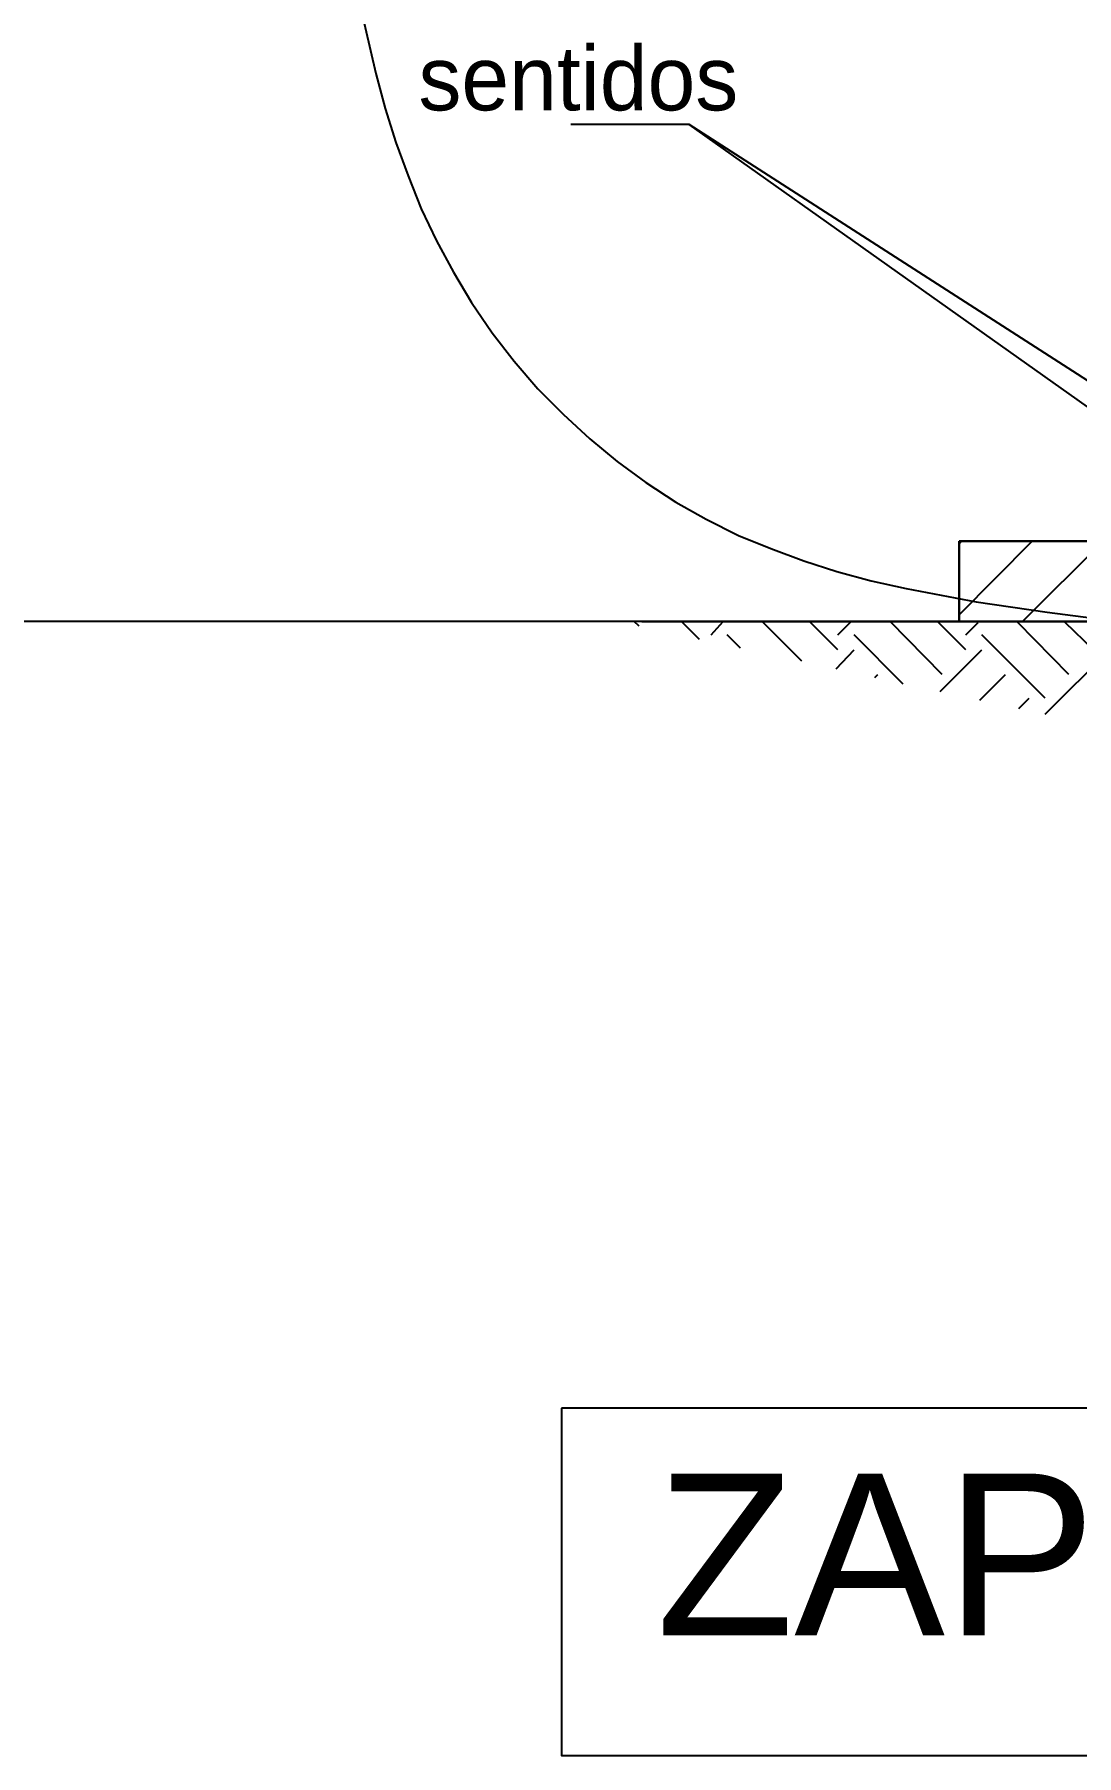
# Model space of a CAD drawing. Header units: metres. Extents: x 2.9 to 42.8, y 1.7 to 28.7.
# Drawn here: x 17.188 to 19.129, y 14.402 to 17.609 of the extents above; entities that cross this region are included whole.
import ezdxf

# ---------------------------------------------------------------- set-up
doc = ezdxf.new("R2010")
doc.units = ezdxf.units.M
for name, color, linetype in [('CIAN', 4, 'Continuous'), ('NEGRO', 7, 'Continuous'), ('TEXTO', 7, 'Continuous')]:
    doc.layers.add(name, color=color, linetype=linetype)
doc.layers.add('RGB_118_118_118', color=7, linetype='Continuous', true_color=0x767676)
doc.styles.add('ArialMT', font='arial.ttf')

msp = doc.modelspace()

# ---------------------------------------------------------------- linework, layer by layer
at = {"layer": 'CIAN', "lineweight": -3}
for points in [[(18.9107, 16.6652), (18.9107, 16.5153), (22.1192, 16.5153), (22.1192, 16.6652)], [(18.1698, 15.0495), (18.1698, 14.4022), (22.6854, 14.4022), (22.6854, 15.0495)]]:
    msp.add_lwpolyline(points, close=True, dxfattribs=at)
for points in [[(18.9107, 16.5153), (18.9107, 16.6652)], [(18.3198, 16.5153), (24.0242, 16.5153)], [(18.3198, 16.5153), (23.4544, 16.5153)]]:
    msp.add_lwpolyline(points, dxfattribs=at)
at = {"layer": 'NEGRO', "lineweight": -3}
for points in [[(17.7941, 17.6653), (17.8241, 17.5366), (17.8417, 17.4713), (17.8611, 17.4078), (17.8841, 17.3461), (17.9088, 17.2843), (17.937, 17.2244), (17.9687, 17.1662), (18.0023, 17.1097), (18.0411, 17.0533), (18.0816, 17.0004), (18.1257, 16.9492), (18.1733, 16.9016), (18.2227, 16.8557), (18.2739, 16.8134), (18.3268, 16.7746), (18.3832, 16.7375), (18.4397, 16.7058), (18.4997, 16.6758), (18.5596, 16.6511), (18.6214, 16.6282), (18.6831, 16.6088), (18.7466, 16.5911), (18.8119, 16.577), (18.9424, 16.5523), (19.0747, 16.5329), (19.2087, 16.5153)], [(19.214, 16.8698), (18.4079, 17.4413), (18.1875, 17.4413)], [(19.3763, 16.8187), (18.4079, 17.4413), (18.1875, 17.4413)], [(18.9107, 16.6599), (18.9142, 16.6652)], [(18.9107, 16.5276), (19.0465, 16.6652)], [(18.9107, 16.6652), (19.2087, 16.6652)], [(19.0288, 16.5153), (19.1788, 16.6652)], [(18.3145, 16.5065), (18.3056, 16.5153)], [(18.4273, 16.4818), (18.3938, 16.5153)], [(18.4485, 16.4906), (18.4714, 16.5153)], [(18.5032, 16.4659), (18.4785, 16.4906)], [(18.6178, 16.4412), (18.5438, 16.5153)], [(18.6849, 16.4624), (18.632, 16.5153)], [(18.6849, 16.4906), (18.7096, 16.5153)], [(18.8066, 16.3989), (18.7149, 16.4906)], [(18.8789, 16.4165), (18.7819, 16.5153)], [(18.923, 16.4624), (18.8701, 16.5153)], [(18.923, 16.4906), (18.9459, 16.5135)], [(19.0712, 16.3724), (18.953, 16.4906)], [(19.1153, 16.4165), (19.02, 16.5135)], [(19.1611, 16.4624), (19.1082, 16.5135)], [(18.6813, 16.4271), (18.7149, 16.4624)], [(18.8754, 16.3848), (18.953, 16.4624)], [(19.0712, 16.3424), (19.1911, 16.4624)], [(18.7537, 16.4112), (18.759, 16.4165)], [(18.9495, 16.3689), (18.9971, 16.4165)], [(19.0218, 16.353), (19.0412, 16.3724)]]:
    msp.add_lwpolyline(points, dxfattribs=at)
at = {"layer": 'RGB_118_118_118', "lineweight": -3}
msp.add_lwpolyline([(19.4328, 16.5153), (16.3583, 16.5153)], dxfattribs=at)

# ---------------------------------------------------------------- texts
at = {"layer": 'TEXTO', "color": 18, "true_color": 0x000000}
msp.add_text('sentidos', height=0.1196, dxfattribs=at).set_placement((17.9035, 17.4678))
at = {"layer": 'TEXTO', "color": 18, "true_color": 0x000000, "style": 'ArialMT'}
msp.add_text('ZAPATA CORRIDA Z1', height=0.3015, dxfattribs=at).set_placement((18.3462, 14.6262))

doc.saveas('drawing.dxf')
